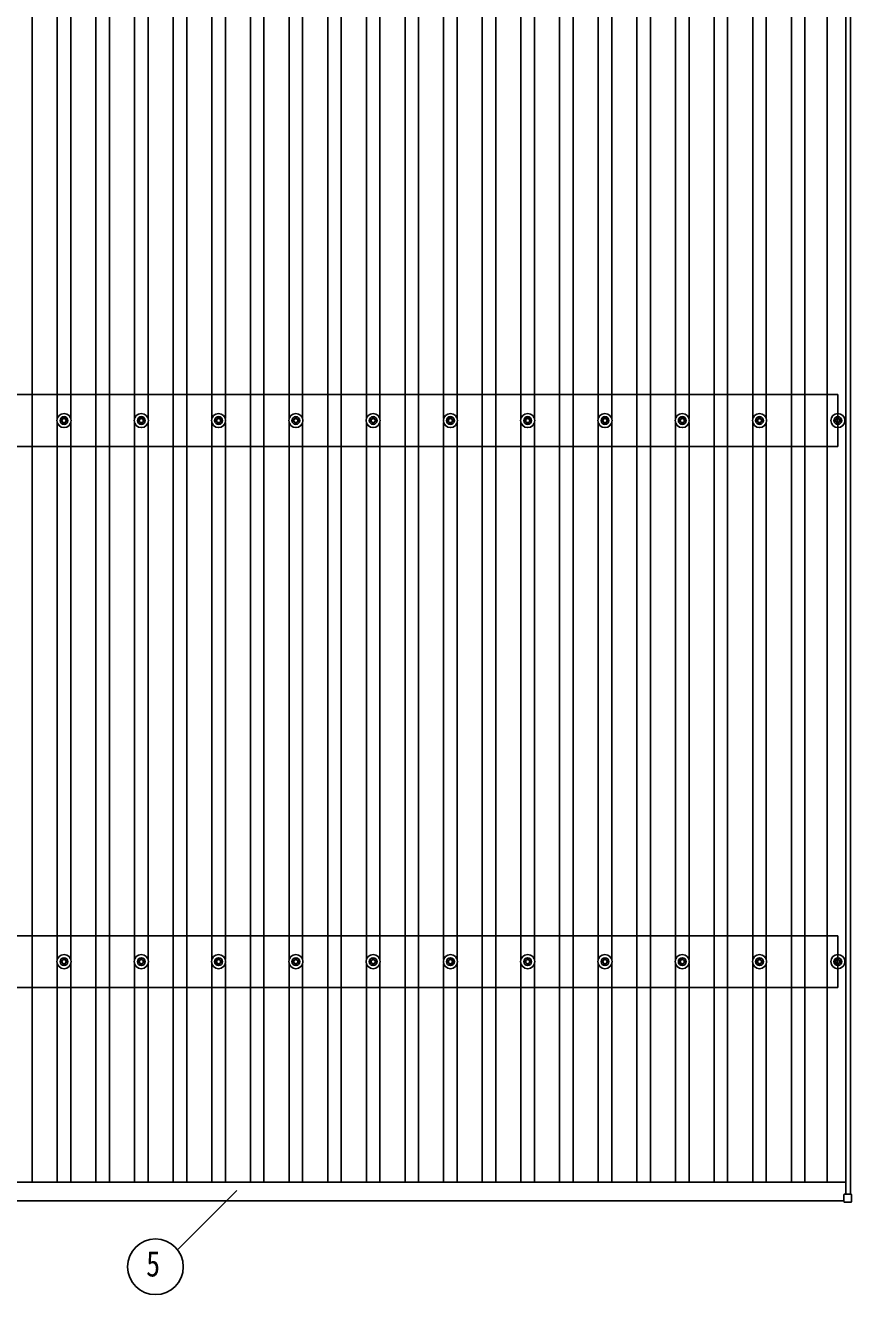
# Model space of a CAD drawing. Units: millimetres, scale not verified. Extents: x -10512 to 10512, y -7425 to 7425.
# Drawn here: x -7796 to -5658, y 289 to 3573 of the extents above; entities that cross this region are included whole.
import ezdxf
from ezdxf.enums import TextEntityAlignment as Align

# ---------------------------------------------------------------- set-up
doc = ezdxf.new("R2010")
doc.units = ezdxf.units.MM
doc.header["$LTSCALE"] = 30
for name, color, linetype in [('0-4_YKK_13', 4, 'Continuous'), ('0-5_YKK_A1', 4, 'Continuous'), ('0-6_YKK_D', 6, 'Continuous')]:
    doc.layers.add(name, color=color, linetype=linetype)
doc.styles.add('ＭＳ ゴシック', font='')
doc.styles.get('ＭＳ ゴシック').set_extended_font_data('MS Gothic')

msp = doc.modelspace()

# ---------------------------------------------------------------- linework, layer by layer
at = {"layer": '0-4_YKK_13'}
for p, q in [((-7705.95, 2552.12), (-7701.53, 2552.12)), ((-7705.95, 2548.62), (-7701.53, 2548.62)), ((-7697.7, 2560.37), (-7697.7, 2555.95)), ((-7697.7, 2544.79), (-7697.7, 2540.37)), ((-7694.2, 2560.37), (-7694.2, 2555.95)), ((-7694.2, 2544.79), (-7694.2, 2540.37)), ((-7690.37, 2552.12), (-7685.95, 2552.12)), ((-7690.37, 2548.62), (-7685.95, 2548.62)), ((-7505.95, 2552.12), (-7501.53, 2552.12)), ((-7505.95, 2548.62), (-7501.53, 2548.62)), ((-7497.7, 2560.37), (-7497.7, 2555.95)), ((-7497.7, 2544.79), (-7497.7, 2540.37)), ((-7494.2, 2560.37), (-7494.2, 2555.95)), ((-7494.2, 2544.79), (-7494.2, 2540.37)), ((-7490.37, 2552.12), (-7485.95, 2552.12)), ((-7490.37, 2548.62), (-7485.95, 2548.62)), ((-7305.95, 2552.12), (-7301.53, 2552.12)), ((-7305.95, 2548.62), (-7301.53, 2548.62)), ((-7297.7, 2560.37), (-7297.7, 2555.95)), ((-7297.7, 2544.79), (-7297.7, 2540.37)), ((-7294.2, 2560.37), (-7294.2, 2555.95)), ((-7294.2, 2544.79), (-7294.2, 2540.37)), ((-7290.37, 2552.12), (-7285.95, 2552.12)), ((-7290.37, 2548.62), (-7285.95, 2548.62)), ((-7105.95, 2552.12), (-7101.53, 2552.12)), ((-7105.95, 2548.62), (-7101.53, 2548.62)), ((-7097.7, 2560.37), (-7097.7, 2555.95)), ((-7097.7, 2544.79), (-7097.7, 2540.37)), ((-7094.2, 2560.37), (-7094.2, 2555.95)), ((-7094.2, 2544.79), (-7094.2, 2540.37)), ((-7090.37, 2552.12), (-7085.95, 2552.12)), ((-7090.37, 2548.62), (-7085.95, 2548.62)), ((-6905.95, 2552.12), (-6901.53, 2552.12)), ((-6905.95, 2548.62), (-6901.53, 2548.62)), ((-6897.7, 2560.37), (-6897.7, 2555.95)), ((-6897.7, 2544.79), (-6897.7, 2540.37)), ((-6894.2, 2560.37), (-6894.2, 2555.95)), ((-6894.2, 2544.79), (-6894.2, 2540.37)), ((-6890.37, 2552.12), (-6885.95, 2552.12)), ((-6890.37, 2548.62), (-6885.95, 2548.62)), ((-6705.95, 2552.12), (-6701.53, 2552.12)), ((-6705.95, 2548.62), (-6701.53, 2548.62)), ((-6697.7, 2560.37), (-6697.7, 2555.95)), ((-6697.7, 2544.79), (-6697.7, 2540.37)), ((-6694.2, 2560.37), (-6694.2, 2555.95)), ((-6694.2, 2544.79), (-6694.2, 2540.37)), ((-6690.37, 2552.12), (-6685.95, 2552.12)), ((-6690.37, 2548.62), (-6685.95, 2548.62)), ((-6505.95, 2552.12), (-6501.53, 2552.12)), ((-6505.95, 2548.62), (-6501.53, 2548.62)), ((-6497.7, 2560.37), (-6497.7, 2555.95)), ((-6497.7, 2544.79), (-6497.7, 2540.37)), ((-6494.2, 2560.37), (-6494.2, 2555.95)), ((-6494.2, 2544.79), (-6494.2, 2540.37)), ((-6490.37, 2552.12), (-6485.95, 2552.12)), ((-6490.37, 2548.62), (-6485.95, 2548.62)), ((-6305.95, 2552.12), (-6301.53, 2552.12)), ((-6305.95, 2548.62), (-6301.53, 2548.62)), ((-6297.7, 2560.37), (-6297.7, 2555.95)), ((-6297.7, 2544.79), (-6297.7, 2540.37)), ((-6294.2, 2560.37), (-6294.2, 2555.95)), ((-6294.2, 2544.79), (-6294.2, 2540.37)), ((-6290.37, 2552.12), (-6285.95, 2552.12)), ((-6290.37, 2548.62), (-6285.95, 2548.62)), ((-6105.95, 2552.12), (-6101.53, 2552.12)), ((-6105.95, 2548.62), (-6101.53, 2548.62)), ((-6097.7, 2560.37), (-6097.7, 2555.95)), ((-6097.7, 2544.79), (-6097.7, 2540.37)), ((-6094.2, 2560.37), (-6094.2, 2555.95)), ((-6094.2, 2544.79), (-6094.2, 2540.37)), ((-6090.37, 2552.12), (-6085.95, 2552.12)), ((-6090.37, 2548.62), (-6085.95, 2548.62)), ((-5905.95, 2552.12), (-5901.53, 2552.12)), ((-5905.95, 2548.62), (-5901.53, 2548.62)), ((-5897.7, 2560.37), (-5897.7, 2555.95)), ((-5897.7, 2544.79), (-5897.7, 2540.37)), ((-5894.2, 2560.37), (-5894.2, 2555.95)), ((-5894.2, 2544.79), (-5894.2, 2540.37)), ((-5890.37, 2552.12), (-5885.95, 2552.12)), ((-5890.37, 2548.62), (-5885.95, 2548.62)), ((-5703.2, 2552.12), (-5698.78, 2552.12)), ((-5703.2, 2548.62), (-5698.78, 2548.62)), ((-5694.95, 2560.37), (-5694.95, 2555.95)), ((-5694.95, 2544.79), (-5694.95, 2540.37)), ((-5691.45, 2560.37), (-5691.45, 2555.95)), ((-5691.45, 2544.79), (-5691.45, 2540.37)), ((-5687.62, 2552.12), (-5683.2, 2552.12)), ((-5687.62, 2548.62), (-5683.2, 2548.62)), ((-7705.95, 1152.12), (-7701.53, 1152.12)), ((-7697.7, 1160.37), (-7697.7, 1155.95)), ((-7694.2, 1160.37), (-7694.2, 1155.95)), ((-7690.37, 1152.12), (-7685.95, 1152.12)), ((-7505.95, 1152.12), (-7501.53, 1152.12)), ((-7497.7, 1160.37), (-7497.7, 1155.95)), ((-7494.2, 1160.37), (-7494.2, 1155.95)), ((-7490.37, 1152.12), (-7485.95, 1152.12)), ((-7305.95, 1152.12), (-7301.53, 1152.12)), ((-7297.7, 1160.37), (-7297.7, 1155.95)), ((-7294.2, 1160.37), (-7294.2, 1155.95)), ((-7290.37, 1152.12), (-7285.95, 1152.12)), ((-7105.95, 1152.12), (-7101.53, 1152.12)), ((-7097.7, 1160.37), (-7097.7, 1155.95)), ((-7094.2, 1160.37), (-7094.2, 1155.95)), ((-7090.37, 1152.12), (-7085.95, 1152.12)), ((-6905.95, 1152.12), (-6901.53, 1152.12)), ((-6897.7, 1160.37), (-6897.7, 1155.95)), ((-6894.2, 1160.37), (-6894.2, 1155.95)), ((-6890.37, 1152.12), (-6885.95, 1152.12)), ((-6705.95, 1152.12), (-6701.53, 1152.12)), ((-6697.7, 1160.37), (-6697.7, 1155.95)), ((-6694.2, 1160.37), (-6694.2, 1155.95)), ((-6690.37, 1152.12), (-6685.95, 1152.12)), ((-6505.95, 1152.12), (-6501.53, 1152.12)), ((-6497.7, 1160.37), (-6497.7, 1155.95)), ((-6494.2, 1160.37), (-6494.2, 1155.95)), ((-6490.37, 1152.12), (-6485.95, 1152.12)), ((-6305.95, 1152.12), (-6301.53, 1152.12)), ((-6297.7, 1160.37), (-6297.7, 1155.95)), ((-6294.2, 1160.37), (-6294.2, 1155.95)), ((-6290.37, 1152.12), (-6285.95, 1152.12)), ((-6105.95, 1152.12), (-6101.53, 1152.12)), ((-6097.7, 1160.37), (-6097.7, 1155.95)), ((-6094.2, 1160.37), (-6094.2, 1155.95)), ((-6090.37, 1152.12), (-6085.95, 1152.12)), ((-5905.95, 1152.12), (-5901.53, 1152.12)), ((-5897.7, 1160.37), (-5897.7, 1155.95)), ((-5894.2, 1160.37), (-5894.2, 1155.95)), ((-5890.37, 1152.12), (-5885.95, 1152.12)), ((-5703.2, 1152.12), (-5698.78, 1152.12)), ((-5694.95, 1160.37), (-5694.95, 1155.95)), ((-5691.45, 1160.37), (-5691.45, 1155.95)), ((-5687.62, 1152.12), (-5683.2, 1152.12)), ((-7705.95, 1148.62), (-7701.53, 1148.62)), ((-7697.7, 1144.79), (-7697.7, 1140.37)), ((-7694.2, 1144.79), (-7694.2, 1140.37)), ((-7690.37, 1148.62), (-7685.95, 1148.62)), ((-7505.95, 1148.62), (-7501.53, 1148.62)), ((-7497.7, 1144.79), (-7497.7, 1140.37)), ((-7494.2, 1144.79), (-7494.2, 1140.37)), ((-7490.37, 1148.62), (-7485.95, 1148.62)), ((-7305.95, 1148.62), (-7301.53, 1148.62)), ((-7297.7, 1144.79), (-7297.7, 1140.37)), ((-7294.2, 1144.79), (-7294.2, 1140.37)), ((-7290.37, 1148.62), (-7285.95, 1148.62)), ((-7105.95, 1148.62), (-7101.53, 1148.62)), ((-7097.7, 1144.79), (-7097.7, 1140.37)), ((-7094.2, 1144.79), (-7094.2, 1140.37)), ((-7090.37, 1148.62), (-7085.95, 1148.62)), ((-6905.95, 1148.62), (-6901.53, 1148.62)), ((-6897.7, 1144.79), (-6897.7, 1140.37)), ((-6894.2, 1144.79), (-6894.2, 1140.37)), ((-6890.37, 1148.62), (-6885.95, 1148.62)), ((-6705.95, 1148.62), (-6701.53, 1148.62)), ((-6697.7, 1144.79), (-6697.7, 1140.37)), ((-6694.2, 1144.79), (-6694.2, 1140.37)), ((-6690.37, 1148.62), (-6685.95, 1148.62)), ((-6505.95, 1148.62), (-6501.53, 1148.62)), ((-6497.7, 1144.79), (-6497.7, 1140.37)), ((-6494.2, 1144.79), (-6494.2, 1140.37)), ((-6490.37, 1148.62), (-6485.95, 1148.62)), ((-6305.95, 1148.62), (-6301.53, 1148.62)), ((-6297.7, 1144.79), (-6297.7, 1140.37)), ((-6294.2, 1144.79), (-6294.2, 1140.37)), ((-6290.37, 1148.62), (-6285.95, 1148.62)), ((-6105.95, 1148.62), (-6101.53, 1148.62)), ((-6097.7, 1144.79), (-6097.7, 1140.37)), ((-6094.2, 1144.79), (-6094.2, 1140.37)), ((-6090.37, 1148.62), (-6085.95, 1148.62)), ((-5905.95, 1148.62), (-5901.53, 1148.62)), ((-5897.7, 1144.79), (-5897.7, 1140.37)), ((-5894.2, 1144.79), (-5894.2, 1140.37)), ((-5890.37, 1148.62), (-5885.95, 1148.62)), ((-5703.2, 1148.62), (-5698.78, 1148.62)), ((-5694.95, 1144.79), (-5694.95, 1140.37)), ((-5691.45, 1144.79), (-5691.45, 1140.37)), ((-5687.62, 1148.62), (-5683.2, 1148.62)), ((-5677.65, 529.38), (-5677.65, 547.38)), ((-5676.65, 548.38), (-5658.65, 548.38)), ((-5658.65, 528.38), (-5676.65, 528.38)), ((-5657.65, 547.38), (-5657.65, 529.38))]:
    msp.add_line(p, q, dxfattribs=at)
for centre, radius in [((-7695.95, 2550.37), 18.25), ((-7495.95, 2550.37), 18.25), ((-7295.95, 2550.37), 18.25), ((-7095.95, 2550.37), 18.25), ((-6895.95, 2550.37), 18.25), ((-6695.95, 2550.37), 18.25), ((-6495.95, 2550.37), 18.25), ((-6295.95, 2550.37), 18.25), ((-6095.95, 2550.37), 18.25), ((-5895.95, 2550.37), 18.25), ((-5693.2, 2550.37), 18.25), ((-7695.95, 2550.37), 10.15), ((-7695.95, 2550.37), 5.85), ((-7695.95, 2550.37), 5.25), ((-7495.95, 2550.37), 10.15), ((-7495.95, 2550.37), 5.85), ((-7495.95, 2550.37), 5.25), ((-7295.95, 2550.37), 10.15), ((-7295.95, 2550.37), 5.85), ((-7295.95, 2550.37), 5.25), ((-7095.95, 2550.37), 10.15), ((-7095.95, 2550.37), 5.85), ((-7095.95, 2550.37), 5.25), ((-6895.95, 2550.37), 10.15), ((-6895.95, 2550.37), 5.85), ((-6895.95, 2550.37), 5.25), ((-6695.95, 2550.37), 10.15), ((-6695.95, 2550.37), 5.85), ((-6695.95, 2550.37), 5.25), ((-6495.95, 2550.37), 10.15), ((-6495.95, 2550.37), 5.85), ((-6495.95, 2550.37), 5.25), ((-6295.95, 2550.37), 10.15), ((-6295.95, 2550.37), 5.85), ((-6295.95, 2550.37), 5.25), ((-6095.95, 2550.37), 10.15), ((-6095.95, 2550.37), 5.85), ((-6095.95, 2550.37), 5.25), ((-5895.95, 2550.37), 10.15), ((-5895.95, 2550.37), 5.85), ((-5895.95, 2550.37), 5.25), ((-5693.2, 2550.37), 10.15), ((-5693.2, 2550.37), 5.85), ((-5693.2, 2550.37), 5.25), ((-7695.95, 1150.37), 18.25), ((-7695.95, 1150.37), 10.15), ((-7695.95, 1150.37), 5.85), ((-7695.95, 1150.37), 5.25), ((-7495.95, 1150.37), 18.25), ((-7495.95, 1150.37), 10.15), ((-7495.95, 1150.37), 5.85), ((-7495.95, 1150.37), 5.25), ((-7295.95, 1150.37), 18.25), ((-7295.95, 1150.37), 10.15), ((-7295.95, 1150.37), 5.85), ((-7295.95, 1150.37), 5.25), ((-7095.95, 1150.37), 18.25), ((-7095.95, 1150.37), 10.15), ((-7095.95, 1150.37), 5.85), ((-7095.95, 1150.37), 5.25), ((-6895.95, 1150.37), 18.25), ((-6895.95, 1150.37), 10.15), ((-6895.95, 1150.37), 5.85), ((-6895.95, 1150.37), 5.25), ((-6695.95, 1150.37), 18.25), ((-6695.95, 1150.37), 10.15), ((-6695.95, 1150.37), 5.85), ((-6695.95, 1150.37), 5.25), ((-6495.95, 1150.37), 18.25), ((-6495.95, 1150.37), 10.15), ((-6495.95, 1150.37), 5.85), ((-6495.95, 1150.37), 5.25), ((-6295.95, 1150.37), 18.25), ((-6295.95, 1150.37), 10.15), ((-6295.95, 1150.37), 5.85), ((-6295.95, 1150.37), 5.25), ((-6095.95, 1150.37), 18.25), ((-6095.95, 1150.37), 10.15), ((-6095.95, 1150.37), 5.85), ((-6095.95, 1150.37), 5.25), ((-5895.95, 1150.37), 18.25), ((-5895.95, 1150.37), 10.15), ((-5895.95, 1150.37), 5.85), ((-5895.95, 1150.37), 5.25), ((-5693.2, 1150.37), 18.25), ((-5693.2, 1150.37), 10.15), ((-5693.2, 1150.37), 5.85), ((-5693.2, 1150.37), 5.25)]:
    msp.add_circle(centre, radius, dxfattribs=at)
for centre, start, end in [((-5676.65, 547.38), 90, 180), ((-5676.65, 529.38), 180, 270), ((-5658.65, 547.38), 0, 90), ((-5658.65, 529.38), 270, 0)]:
    msp.add_arc(centre, 1, start, end, dxfattribs=at)
at = {"layer": '0-5_YKK_A1'}
for p, q in [((-5672.95, 548.38), (-5672.95, 5946.8)), ((-5660.95, 548.38), (-5660.95, 5946.8)), ((-7778.45, 579.66), (-7778.45, 5920.71)), ((-7613.45, 579.66), (-7613.45, 5920.71)), ((-7578.45, 579.66), (-7578.45, 5920.71)), ((-7413.45, 579.66), (-7413.45, 5920.71)), ((-7378.45, 579.66), (-7378.45, 5920.71)), ((-7213.45, 579.66), (-7213.45, 5920.71)), ((-7178.45, 579.66), (-7178.45, 5920.71)), ((-7013.45, 579.66), (-7013.45, 5920.71)), ((-6978.45, 579.66), (-6978.45, 5920.71)), ((-6813.45, 579.66), (-6813.45, 5920.71)), ((-6778.45, 579.66), (-6778.45, 5920.71)), ((-6613.45, 579.66), (-6613.45, 5920.71)), ((-6578.45, 579.66), (-6578.45, 5920.71)), ((-6413.45, 579.66), (-6413.45, 5920.71)), ((-6378.45, 579.66), (-6378.45, 5920.71)), ((-6213.45, 579.66), (-6213.45, 5920.71)), ((-6178.45, 579.66), (-6178.45, 5920.71)), ((-6013.45, 579.66), (-6013.45, 5920.71)), ((-5978.45, 579.66), (-5978.45, 5920.71)), ((-5813.45, 579.66), (-5813.45, 5920.71)), ((-5778.45, 579.66), (-5778.45, 5920.71)), ((-5720.95, 579.66), (-5720.95, 5920.71)), ((-7713.45, 2555.55), (-7713.45, 3945.19)), ((-7678.45, 2555.55), (-7678.45, 3945.19)), ((-7513.45, 2555.55), (-7513.45, 3945.19)), ((-7478.45, 2555.55), (-7478.45, 3945.19)), ((-7313.45, 2555.55), (-7313.45, 3945.19)), ((-7278.45, 2555.55), (-7278.45, 3945.19)), ((-7113.45, 2555.55), (-7113.45, 3945.19)), ((-7078.45, 2555.55), (-7078.45, 3945.19)), ((-6913.45, 2555.55), (-6913.45, 3945.19)), ((-6878.45, 2555.55), (-6878.45, 3945.19)), ((-6713.45, 2555.55), (-6713.45, 3945.19)), ((-6678.45, 2555.55), (-6678.45, 3945.19)), ((-6513.45, 2555.55), (-6513.45, 3945.19)), ((-6478.45, 2555.55), (-6478.45, 3945.19)), ((-6313.45, 2555.55), (-6313.45, 3945.19)), ((-6278.45, 2555.55), (-6278.45, 3945.19)), ((-6113.45, 2555.55), (-6113.45, 3945.19)), ((-6078.45, 2555.55), (-6078.45, 3945.19)), ((-5913.45, 2555.55), (-5913.45, 3945.19)), ((-5878.45, 2555.55), (-5878.45, 3945.19)), ((-5693.2, 2617.37), (-8695.95, 2617.37)), ((-5693.2, 2483.37), (-5693.2, 2617.37)), ((-7713.45, 1155.55), (-7713.45, 2545.19)), ((-7678.45, 1155.55), (-7678.45, 2545.19)), ((-7513.45, 1155.55), (-7513.45, 2545.19)), ((-7478.45, 1155.55), (-7478.45, 2545.19)), ((-7313.45, 1155.55), (-7313.45, 2545.19)), ((-7278.45, 1155.55), (-7278.45, 2545.19)), ((-7113.45, 1155.55), (-7113.45, 2545.19)), ((-7078.45, 1155.55), (-7078.45, 2545.19)), ((-6913.45, 1155.55), (-6913.45, 2545.19)), ((-6878.45, 1155.55), (-6878.45, 2545.19)), ((-6713.45, 1155.55), (-6713.45, 2545.19)), ((-6678.45, 1155.55), (-6678.45, 2545.19)), ((-6513.45, 1155.55), (-6513.45, 2545.19)), ((-6478.45, 1155.55), (-6478.45, 2545.19)), ((-6313.45, 1155.55), (-6313.45, 2545.19)), ((-6278.45, 1155.55), (-6278.45, 2545.19)), ((-6113.45, 1155.55), (-6113.45, 2545.19)), ((-6078.45, 1155.55), (-6078.45, 2545.19)), ((-5913.45, 1155.55), (-5913.45, 2545.19)), ((-5878.45, 1155.55), (-5878.45, 2545.19)), ((-5693.2, 2483.37), (-8695.95, 2483.37)), ((-5693.2, 1217.37), (-8695.95, 1217.37)), ((-5693.2, 1083.37), (-5693.2, 1217.37)), ((-7713.45, 579.66), (-7713.45, 1145.19)), ((-7678.45, 579.66), (-7678.45, 1145.19)), ((-7513.45, 579.66), (-7513.45, 1145.19)), ((-7478.45, 579.66), (-7478.45, 1145.19)), ((-7313.45, 579.66), (-7313.45, 1145.19)), ((-7278.45, 579.66), (-7278.45, 1145.19)), ((-7113.45, 579.66), (-7113.45, 1145.19)), ((-7078.45, 579.66), (-7078.45, 1145.19)), ((-6913.45, 579.66), (-6913.45, 1145.19)), ((-6878.45, 579.66), (-6878.45, 1145.19)), ((-6713.45, 579.66), (-6713.45, 1145.19)), ((-6678.45, 579.66), (-6678.45, 1145.19)), ((-6513.45, 579.66), (-6513.45, 1145.19)), ((-6478.45, 579.66), (-6478.45, 1145.19)), ((-6313.45, 579.66), (-6313.45, 1145.19)), ((-6278.45, 579.66), (-6278.45, 1145.19)), ((-6113.45, 579.66), (-6113.45, 1145.19)), ((-6078.45, 579.66), (-6078.45, 1145.19)), ((-5913.45, 579.66), (-5913.45, 1145.19)), ((-5878.45, 579.66), (-5878.45, 1145.19)), ((-5693.2, 1083.37), (-8695.95, 1083.37)), ((-8718.95, 579.66), (-5672.95, 579.66)), ((-8714.25, 531.68), (-5677.65, 531.68))]:
    msp.add_line(p, q, dxfattribs=at)
at = {"layer": '0-6_YKK_D'}
msp.add_line((-7402.18, 404.75), (-7248.85, 558.09), dxfattribs=at)
msp.add_circle((-7459.24, 360.83), 72, dxfattribs=at)

# ---------------------------------------------------------------- texts
at = {"layer": '0-6_YKK_D', "style": 'ＭＳ ゴシック', "width": 0.8}
msp.add_text('5', height=65.98, dxfattribs=at).set_placement((-7483.24, 315.83), align=Align.BOTTOM_LEFT)

doc.saveas('drawing.dxf')
